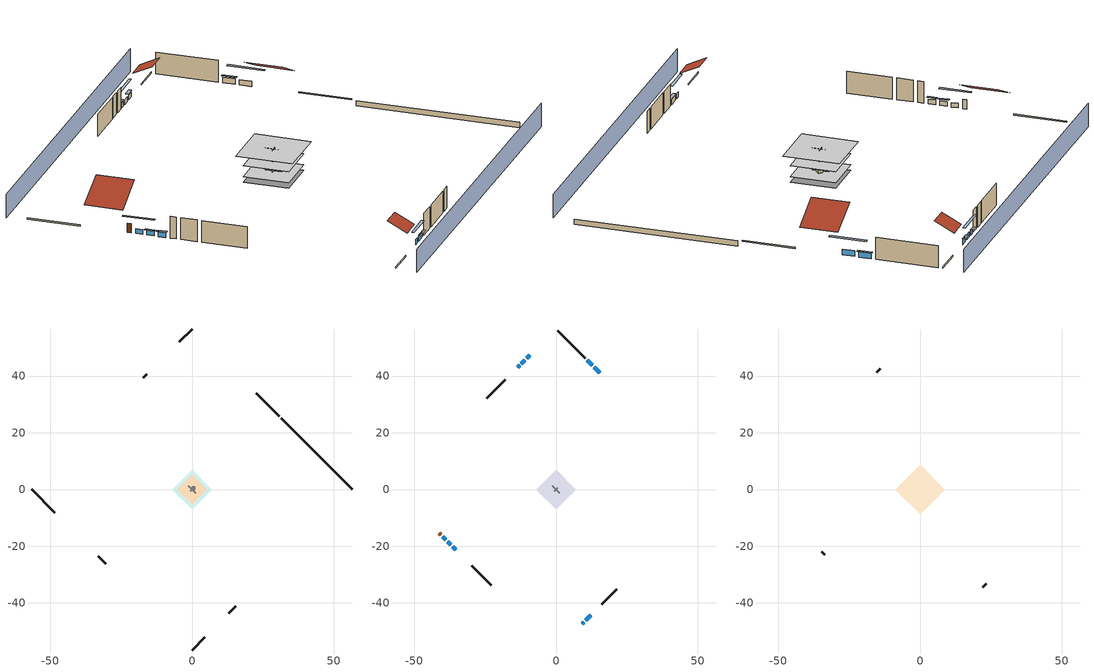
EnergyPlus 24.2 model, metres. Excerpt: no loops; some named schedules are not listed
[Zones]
crawlspace - vented
 floor foundation (Slab2 construction): -6.99,0 0,6.99 6.99,0 0,-6.99 z-0.91
 wall outside (RimJoist1 construction): 30.76,25.81 22.62,33.96 z0.3:0.61
 wall outside (RimJoist2 construction): 0,-56.57 4.53,-52.04 z0.3:0.61
 wall outside (RimJoist3 construction): -56.57,0 -48.42,-8.15 z0.3:0.61
 wall outside (RimJoist4 construction): 0,56.57 -4.53,52.04 z0.3:0.61
 wall foundation (FoundationWall1 construction): 56.57,0 31.42,25.15 z-0.91:0.3
furnace airloop ret air zone
 floor adiabatic (AdiabaticConst): 0,0 0,1 1,1 1,0 z0
 wall adiabatic (AdiabaticConst): 0,1 0,0 1,0 1,1 0,1 z0:1
 ceiling adiabatic (AdiabaticConst): 1,0 1,1 0,1 0,0 z1
garage
 floor foundation (Slab1 construction): -5.17,0 0,5.17 5.17,0 0,-5.17 z0
 wall outside (Wall1 construction): 12.87,-43.7 15.46,-41.11 z0.3:5.18
 wall outside (Wall12 construction): -15.96,40.61 -17.25,39.32 z0.3:5.18
 wall outside (Wall2 construction): -33,-23.57 -30.42,-26.15 z0.3:5.18
 wall to conditioned space (Wall5 construction Reversed): 1.29,-1.29 -1.29,1.29 z0.3:5.18
 wall to conditioned space (Wall6 construction Reversed): 0.65,0.65 -0.65,-0.65 z0.3:5.18
conditioned space
 floor to crawlspace - vented (Floor1 construction): -6.99,0 0,6.99 6.99,0 0,-6.99 z0.3
 floor to garage (Floor2 construction): -5.17,0 0,5.17 5.17,0 0,-5.17 z0.3
 floor adiabatic (AdiabaticFloorConstruction): -6.99,0 0,6.99 6.99,0 0,-6.99 z2.74
 wall outside (AdiabaticWallConstruction 1): -41.21,-15.36 -40.57,-16 z0.3:2.34
 wall outside (AdiabaticWallConstruction): 15.41,41.17 13.5,43.07 / 12.85,43.72 10.94,45.63 z0.3:1.52; -9.19,47.38 -10.36,46.21 / -36.42,-20.15 -35.29,-21.29 / -11.02,45.55 -12.19,44.38 z0.3:1.4; 9.19,-47.38 9.81,-46.76 z0.3:1.46; 10.47,-46.1 12.21,-44.36 / -38.19,-18.38 -37.07,-19.5 z0.3:1.37; -39.91,-16.66 -38.85,-17.73 z0.3:1.31; -12.85,43.72 -13.4,43.17 z0.3:1.34
 wall outside (Wall3 construction): 10.29,46.28 0.66,55.91 z0.3:5.18
 wall outside (Wall4 construction): 16.11,-40.46 21.46,-35.11 z0.3:5.18
 wall outside (Wall7 construction): -29.76,-26.81 -22.75,-33.82 z0.3:5.18
 wall outside (Wall8 construction): -17.91,38.66 -24.44,32.13 z0.3:5.18
 window (WindowConstruction): 15.4,41.17 13.5,43.07 z0.3:1.52
 window (WindowConstruction 9): -9.19,47.38 -10.36,46.21 z0.3:1.4
 window (WindowConstruction 1): 12.85,43.73 10.94,45.63 z0.3:1.52
 window (WindowConstruction 2): 9.19,-47.38 9.81,-46.76 z0.3:1.46
 window (WindowConstruction 3): 10.47,-46.1 12.21,-44.36 z0.3:1.37
 window (WindowConstruction 4): -39.91,-16.66 -38.85,-17.73 z0.3:1.31
 window (WindowConstruction 5): -38.19,-18.38 -37.07,-19.5 z0.3:1.37
 window (WindowConstruction 6): -36.42,-20.15 -35.29,-21.28 z0.3:1.4
 window (WindowConstruction 7): -11.02,45.55 -12.19,44.38 z0.3:1.4
 window (WindowConstruction 8): -12.85,43.72 -13.4,43.18 z0.3:1.34
 door (Door): -41.21,-15.36 -40.57,-16 z0.3:2.34
 ceiling adiabatic (AdiabaticFloorConstruction): 0,-6.99 6.99,0 0,6.99 -6.99,0 z2.74
attic - vented
 floor to conditioned space (Floor3 construction Reversed): -8.69,0 0,8.69 8.69,0 0,-8.69 z5.18
 wall outside (Wall10 construction): -14.05,42.52 -15.3,41.27 z0.3:5.18
 wall outside (Wall11 construction): -34.63,-21.94 -33.66,-22.91 z0.3:5.18
 wall outside (Wall9 construction): 22.12,-34.45 23.37,-33.2 z0.3:5.18
 roof outside (Roof1 construction): 16.06,40.51,5.18 10.79,35.24,8.91 16.68,29.34,8.91 21.96,34.61,5.18
 roof outside (Roof2 construction): 8.53,-48.04,5.18 5.54,-45.04,7.3 2.19,-48.39,7.3 5.18,-51.39,5.18
 roof outside (Roof3 construction): -8.53,48.04,5.18 -5.54,45.04,7.3 -2.19,48.39,7.3 -5.18,51.39,5.18
 roof outside (Roof4 construction): -41.87,-14.7,5.18 -36.6,-9.43,8.91 -42.49,-3.53,8.91 -47.77,-8.8,5.18
shading: 3.23,-59.8 59.8,-3.23 / -3.23,59.8 -59.8,3.23 z0:5.18; 11.56,45.01 17.34,39.23 17.78,39.66 11.99,45.44 z4.27; -10.58,45.99 -8.97,47.6 -9.4,48.03 -11.01,46.42 z1.71; 10.73,45.84 13.06,43.51 13.49,43.94 11.16,46.27 z1.83; 11.75,-44.82 7.25,-49.32 7.68,-49.75 12.18,-45.25 z4.21; 12.43,-44.14 10.25,-46.32 10.69,-46.75 12.86,-44.57 z1.68; -36.91,-19.66 -41.85,-14.72 -42.28,-15.15 -37.34,-20.1 z4.05; -36.86,-19.71 -38.4,-18.17 -38.84,-18.6 -37.29,-20.14 z1.68; -35.07,-21.5 -36.63,-19.94 -37.06,-20.37 -35.5,-21.93 z1.71; -14.13,42.44 -9.08,47.49 -9.51,47.92 -14.56,42.87 z4.15; -13.61,42.96 -12.63,43.94 -13.07,44.37 -14.04,43.39 z1.65
[Building]
Building 1: Terrain=Suburbs
[Site:Location]
Portland Intl Arpt_OR: Latitude {deg}=45.59; Longitude {deg}=-122.6; Time Zone {hr}=-8; Elevation {m}=33; Keep Site Location Information=Yes
[Site:GroundTemperature:Shallow]
10.2558, 8.96328, 8.85977, 9.47314, 11.9355, 14.3863, 16.5111, 17.8571, 17.9714, 16.8767, 14.8061, 12.4304
[Site:WaterMainsTemperature]
Calculation Method=Schedule; Temperature Schedule=mains temperature schedule
[Material] Roughness=Rough; Thermal Absorptance=0.9
Name | Thickness {m} | Conductivity {W/m-K} | Density {kg/m3} | Specific Heat {J/kg-K} | Solar Absorptance | Visible Absorptance
asphalt or fiberglass shingles | 0.00635 | 0.162714 | 1121.4 | 1465.45 | 0.85 | 0.85
ceiling loosefill ins | 0.0846667 | 0.0480833 | 16.02 | 1046.75 | 0.7 | 0.7
ceiling stud and cavity | 0.1397 | 0.302811 | 65.682 | 1177.47 | 0.7 | 0.7
concrete 4.0 in. | 0.1016 | 1.803125 | 2242.8 | 837.4 | 0.7 | 0.7
concrete 8.0 in. | 0.2032 | 1.803125 | 2242.8 | 837.4 | 0.7 | 0.7
door material | 0.04445 | 0.0612267 | 512.64 | 1214.23 | 0.7 | 0.7
floor covering | 0.0127 | 0.0433444 | 54.468 | 1339.84 | 0.6 | 0.6
floor rigid ins; wall rigid ins | 0.512978 | 0.029427 | 32.04 | 1214.23 | 0.7 | 0.7
floor stud and cavity | 0.1397 | 0.923637 | 92.3553 | 1139.71 | 0.7 | 0.7
floor stud and cavity 1 | 0.1397 | 1.75129 | 37.0049 | 1207.88 | 0.7 | 0.7
furniture material conditioned space 1; furniture material garage 1 | 0.1524 | 0.115458 | 640.8 | 1214.23 | 0.6 | 0.6
gypsum board | 0.0127 | 0.160291 | 801 | 837.4 | 0.6 | 0.6
osb sheathing 0.5 in. | 0.0127 | 0.115458 | 512.64 | 1214.23 | 0.6 | 0.6
osb sheathing 0.5 in. 1; osb sheathing 0.5 in. 2; osb sheathing 0.5 in. 3 | 0.0127 | 0.115458 | 512.64 | 1214.23 | 0.7 | 0.7
osb sheathing 0.75 in. | 0.01905 | 0.115458 | 512.64 | 1214.23 | 0.7 | 0.7
rim joist stud and cavity | 0.0508 | 0.178688 | 50.32683 | 1063.81 | 0.6 | 0.6
roof rigid ins | 0.00281632 | 0.029427 | 32.04 | 1214.23 | 0.7 | 0.7
soil 0.5 in. | 0.0127 | 1.3848 | 1842.3 | 418.7 | 0.7 | 0.7
wall stud and cavity | 0.1397 | 0.727959 | 139.0536 | 1170.24 | 0.6 | 0.6
wall stud and cavity 1 | 0.1397 | 0.550994 | 139.0536 | 1170.24 | 0.7 | 0.7
wall stud and cavity 2 | 0.1397 | 0.335416 | 139.0536 | 1170.24 | 0.7 | 0.7
wall stud and cavity 3 | 0.0889 | 0.380278 | 52.3479 | 1209.89 | 0.7 | 0.7
wall stud and cavity 4 | 0.0889 | 0.391764 | 83.0341 | 1211.67 | 0.7 | 0.7
wood siding | 0.0254 | 0.102417 | 544.68 | 1172.36 | 0.85 | 0.85
wood siding 1; wood siding 2 | 0.0254 | 0.102417 | 544.68 | 1172.36 | 0.7 | 0.7
[Material:NoMass]
Adiabatic: Roughness=Rough; Thermal Resistance {m2-K/W}=176.1; Thermal Absorptance=0.9; Solar Absorptance=0.7; Visible Absorptance=0.7
[WindowMaterial:SimpleGlazingSystem]
WindowMaterial: U-Factor {W/m2-K}=4.31528; Solar Heat Gain Coefficient=0.67
[Construction]
AdiabaticConst: Adiabatic
AdiabaticFloorConstruction: floor stud and cavity 1, floor rigid ins, osb sheathing 0.75 in., floor covering
AdiabaticWallConstruction: wood siding 1, wall rigid ins, wall stud and cavity 3, gypsum board
AdiabaticWallConstruction 1: wood siding 2, wall rigid ins, wall stud and cavity 3, gypsum board
Door: door material
Floor1 construction; Floor2 construction: floor stud and cavity, osb sheathing 0.75 in., floor covering
Floor3 construction Reversed: gypsum board, ceiling stud and cavity, ceiling loosefill ins
FoundationWall1 construction: concrete 8.0 in.
furniture construction conditioned space 1: furniture material conditioned space 1
furniture construction garage 1: furniture material garage 1
PartitionWallConstruction: gypsum board, wall stud and cavity 4, gypsum board
RimJoist1 construction; RimJoist2 construction; RimJoist3 construction; RimJoist4 construction: wood siding, rim joist stud and cavity
Roof1 construction; Roof2 construction; Roof3 construction; Roof4 construction: asphalt or fiberglass shingles, roof rigid ins, osb sheathing 0.5 in.
Slab1 construction: concrete 4.0 in.
Slab2 construction: soil 0.5 in.
Wall1 construction; Wall2 construction: wood siding, osb sheathing 0.5 in. 1, wall stud and cavity
Wall10 construction; Wall11 construction; Wall12 construction; Wall9 construction: wood siding, osb sheathing 0.5 in. 3, wall stud and cavity
Wall3 construction; Wall4 construction: wood siding, osb sheathing 0.5 in. 1, wall stud and cavity 1, gypsum board
Wall5 construction Reversed: gypsum board, wall stud and cavity 2, osb sheathing 0.5 in. 2
Wall6 construction Reversed: gypsum board, wall stud and cavity 2, osb sheathing 0.5 in. 3
Wall7 construction; Wall8 construction: wood siding, osb sheathing 0.5 in. 3, wall stud and cavity 1, gypsum board
WindowConstruction; WindowConstruction 1; WindowConstruction 2; WindowConstruction 3; WindowConstruction 4; WindowConstruction 5; WindowConstruction 6; WindowConstruction 7; WindowConstruction 8; WindowConstruction 9: WindowMaterial
[Zone] Multiplier=1
Name | Volume {m3} | Part of Total Floor Area
attic - vented | 138.513 | Yes
conditioned space | 606.66 | Yes
crawlspace - vented | 119.044 | Yes
furnace airloop ret air zone | 1 | No
garage | 130.484 | Yes
[Space]
Name | Zone | Volume {m3} | Space Type
attic - vented 1 | attic - vented | 138.513
conditioned space 1 | conditioned space | 606.66
crawlspace - vented 1 | crawlspace - vented | 119.044
furnace airloop ret air space | furnace airloop ret air zone |  | Plenum Space Type
garage 1 | garage | 130.484
[ZoneInfiltration:EffectiveLeakageArea] Schedule=Always On Discrete
Name | Zone or Space | Effective Air Leakage Area {cm2} | Stack Coefficient | Wind Coefficient
infil attic - vented 1 | attic - vented 1 | 5037.94 | 0.000191169 | 4.40743e-05
infil garage 1 | garage 1 | 815.51 | 0.000129147 | 4.64657e-05
[ZoneMixing] Schedule=Always On Continuous; Design Flow Rate Calculation Method=Flow/Zone; Design Flow Rate {m3/s}=0
Name | Zone or Space | Source Zone or Space
whole house fan mix | attic - vented | conditioned space
furnace airloop_0 ZoneMixDZToCond mix | conditioned space | crawlspace - vented
furnace airloop_0 ZoneMixCondToDZ mix | crawlspace - vented | conditioned space
[SurfaceProperty:IncidentSolarMultiplier] Incident Solar Multiplier=1; Incident Solar Multiplier Schedule=trans schedule winter=0.85 summer=0.7
Window1; Window10; Window2; Window3; Window4; Window5; Window6; Window7; Window8; Window9
[InternalMass]
Name | Construction | Zone or ZoneList | Space or SpaceList | Surface Area {m2}
furniture mass conditioned space 1 | furniture construction conditioned space 1 | conditioned space | conditioned space 1 | 99.51774
partition wall mass | PartitionWallConstruction | conditioned space | conditioned space 1 | 248.794
furniture mass garage 1 | furniture construction garage 1 | garage | garage 1 | 5.35122
[Lights] Design Level Calculation Method=LightingLevel; Return Air Fraction=0; Fraction Radiant=0.6; Fraction Visible=0.2; Fraction Replaceable=1
Name | Zone or ZoneList or Space or SpaceList | Schedule | Lighting Level {W}
interior lighting | conditioned space 1 | lighting_interior | 331.639
garage lighting | garage 1 | lighting_garage | 8.11719
[People]
occupants: Zone or ZoneList or Space or SpaceList=conditioned space 1; Number of People Schedule=occupants; Number of People Calculation Method=People; Number of People=11; Fraction Radiant=0.314171; Sensible Heat Fraction=0.56303; Activity Level Schedule=occupants activity schedule; Carbon Dioxide Generation Rate {m3/s-W}=0; Enable ASHRAE 55 Comfort Warnings=No; Mean Radiant Temperature Calculation Type=EnclosureAveraged
[ElectricEquipment] Design Level Calculation Method=EquipmentLevel
Name | Zone or ZoneList or Space or SpaceList | Schedule | Design Level {W} | Fraction Latent | Fraction Radiant | Fraction Lost
ceiling fan | conditioned space 1 | ceiling_fan | 17.9411 | 0 | 0.558 | 0
clothes dryer | conditioned space 1 | clothes_dryer | 183.372 | 0.015 | 0.081 | 0.85
clothes washer | conditioned space 1 | clothes_washer | 236.867 | 0.03 | 0.162 | 0.7
cooking range | conditioned space 1 | cooking_range | 908.005 | 0.08 | 0.432 | 0.2
dishwasher | conditioned space 1 | dishwasher | 255.178 | 0.3 | 0.18 | 0.4
fridge | conditioned space 1 | fridge schedule | 41.5354 | 0 | 0.6 | 0
mech vent bath fan 0 | conditioned space 1 | mech vent bath fan 0 schedule | 30 | 0 | 0 | 1
mech vent house fan | conditioned space 1 | mech vent house fan schedule | 0 | 0 | 0 | 1
mech vent house fan cfis | conditioned space 1 | mech vent house fan cfis schedule | 0 | 0 | 0 | 0
mech vent range fan 0 | conditioned space 1 | mech vent range fan 0 schedule | 30 | 0 | 0 | 1
misc plug loads | conditioned space 1 | plug_loads_other | 380.125 | 0.021 | 0.558 | 0.049
misc tv | conditioned space 1 | plug_loads_tv | 470.431 | 0 | 0.6 | 0
whole house fan | conditioned space 1 | Always On Discrete | 0 | 0 | 0 | 1
freezer | garage 1 | freezer schedule | 194.914 | 0 | 0.6 | 0
fridge 1 | garage 1 | fridge schedule 1 | 80.4475 | 0 | 0.6 | 0
[OtherEquipment] Design Level Calculation Method=EquipmentLevel
Name | Fuel Type | Zone or ZoneList or Space or SpaceList | Schedule | Design Level {W} | Fraction Latent | Fraction Radiant | Fraction Lost
clothes dryer 1 | NaturalGas | conditioned space 1 | clothes_dryer | 2436.12 | 0.015 | 0.081 | 0.85
cooking range 1 | Electricity | conditioned space 1 | cooking_range | 0 | 0.08 | 0.432 | 0.2
furnace airloop_0 SupCondToLv; furnace airloop_0 SupSensLkToCond; mech vent house fan sensible load; water heater sens | None | conditioned space 1 | Always On Discrete | 0 | 0 | 0 | 0
furnace airloop_0 SupLatLkToCond; mech vent house fan latent load; water heater lat | None | conditioned space 1 | Always On Discrete | 0 | 1 | 0 | 0
general water use latent | None | conditioned space 1 | general water use schedule | 210.334 | 1 | 0 | 0
general water use sensible | None | conditioned space 1 | general water use schedule | -207.293 | 0 | 0.6 | 0
water heater energy adjustment1 | Electricity | conditioned space 1 | Always On Discrete | 0.01 | 0 | 0 | 1
furnace airloop_0 RetCondToDZ; furnace airloop_0 SupCondToDZ; furnace airloop_0 SupSensLkToDZ | None | crawlspace - vented 1 | Always On Discrete | 0 | 0 | 0 | 0
furnace airloop_0 SupLatLkToDZ | None | crawlspace - vented 1 | Always On Discrete | 0 | 1 | 0 | 0
furnace airloop_0 RetCondToRP; furnace airloop_0 RetSensLkToRP | None | furnace airloop ret air space | Always On Discrete | 0 | 0 | 0 | 0
furnace airloop_0 RetLatLkToRP | None | furnace airloop ret air space | Always On Discrete | 0 | 1 | 0 | 0
[ZoneInfiltration:DesignFlowRate] Schedule=Always On Discrete
Name | Zone or ZoneList or Space or SpaceList | Design Flow Rate Calculation Method | Design Flow Rate {m3/s} | Air Changes per Hour {1/hr} | Constant Term Coefficient | Temperature Term Coefficient | Velocity Term Coefficient | Velocity Squared Term Coefficient
infil flow; natural vent flow; whole house fan flow | conditioned space 1 | Flow/Zone | 0
crawlspace_vented 1 duct leakage imbalance infil flow | crawlspace - vented 1 | Flow/Zone | 0
infil crawlspace - vented 1 | crawlspace - vented 1 | AirChanges/Hour |  | 2.6013 | 1 | 0 | 0 | 0
[SurfaceProperty:ExposedFoundationPerimeter] Exposed Perimeter Calculation Method=TotalExposedPerimeter
Name | Total Exposed Perimeter {m}
Slab2 | 35.57016
Slab1 | 18.288
[SpaceList]
Plenum Space Type: furnace airloop ret air space
[AvailabilityManager:Scheduled]
furnace airloop Availability Manager: Schedule=Always On Discrete
[AirLoopHVAC:ReturnPlenum]
Air Loop HVAC Return Plenum 1: Zone=furnace airloop ret air zone
[WaterUse:Equipment]
dishwasher: Peak Flow Rate {m3/s}=3.091e-06; Flow Rate Fraction Schedule=hot_water_dishwasher
[Foundation:Kiva] Wall Depth Below Slab {m}=0.2032
Name | Initial Indoor Air Temperature {C} | Wall Height Above Grade {m}
Foundation Kiva 1 | 13.4258 | 0.1016
Foundation Kiva 2 | 8.52769 | 0.3048
[Foundation:Kiva:Settings]
Soil Conductivity {W/m-K}=1.3848; Soil Density {kg/m3}=1842.3; Soil Specific Heat {J/kg-K}=418.7; Ground Solar Absorptivity=0.9; Ground Thermal Absorptivity=0.9; Ground Surface Roughness {m}=0.03; Far-Field Width {m}=40; Deep-Ground Boundary Condition=ZeroFlux; Deep-Ground Depth {m}=40; Minimum Cell Dimension {m}=0.2; Maximum Cell Growth Coefficient=3; Simulation Timestep=Timestep
[Exterior:Lights]
exterior lighting: Schedule=exterior lighting schedule; Design Level {W}=8.97151
[EnergyManagementSystem:GlobalVariable]
furnace_airloop_0_DuctImbalLkExhFanEquivCond
furnace_airloop_0_DuctImbalLkExhFanEquivDZ
furnace_airloop_0_DuctImbalLkSupFanEquivCond
furnace_airloop_0_DuctImbalLkSupFanEquivDZ
furnace_airloop_0_DZ_T
furnace_airloop_0_DZ_W
furnace_airloop_0_RetCondToDZ
furnace_airloop_0_RetCondToRP
furnace_airloop_0_RetLatLkToRP
furnace_airloop_0_RetSensLkToRP
furnace_airloop_0_SupCondToDZ
furnace_airloop_0_SupCondToLv
furnace_airloop_0_SupLatLkToCond
furnace_airloop_0_SupLatLkToDZ
furnace_airloop_0_SupSensLkToCond
furnace_airloop_0_SupSensLkToDZ
furnace_airloop_0_ZoneMixCondToDZ
furnace_airloop_0_ZoneMixDZToCond
furnace_airloop_AH_MFR
furnace_airloop_AH_Tout
furnace_airloop_AH_VFR
furnace_airloop_AH_Wout
furnace_airloop_Fan_RTF
furnace_airloop_RA_T
furnace_airloop_Ra_W
infil_program_Qfan
infil_program_Qinf
natural_vent_program_Qnv
natural_vent_program_Qwhf
[EnergyManagementSystem:Sensor]
Name | Output:Variable or Output:Meter Index Key | Output:Variable or Output:Meter
airflow_gain | infil flow | Infiltration Sensible Heat Gain Energy
airflow_gain_1 | natural vent flow | Infiltration Sensible Heat Gain Energy
airflow_gain_2 | whole house fan flow | Infiltration Sensible Heat Gain Energy
airflow_loss | infil flow | Infiltration Sensible Heat Loss Energy
airflow_loss_1 | natural vent flow | Infiltration Sensible Heat Loss Energy
airflow_loss_2 | whole house fan flow | Infiltration Sensible Heat Loss Energy
clg_load_cond |  | Cooling:EnergyTransfer:Zone:CONDITIONED SPACE
clg_load_duct |  | Cooling:EnergyTransfer:Zone:FURNACE AIRLOOP RET AIR ZONE
clg_sp_s; clg_sp_s_1 | cooling setpoint | Schedule Value
clothes_dryer_exhaust_0_sch_s | clothes_dryer | Schedule Value
cool_season | cooling season schedule | Schedule Value
ducts_conv | furnace airloop_0 RetCondToRP | Other Equipment Convective Heating Energy
ducts_conv_1 | furnace airloop_0 RetLatLkToRP | Other Equipment Convective Heating Energy
ducts_conv_2 | furnace airloop_0 RetSensLkToRP | Other Equipment Convective Heating Energy
ducts_conv_3 | furnace airloop_0 SupCondToLv | Other Equipment Convective Heating Energy
ducts_conv_4 | furnace airloop_0 SupLatLkToCond | Other Equipment Convective Heating Energy
ducts_conv_5 | furnace airloop_0 SupSensLkToCond | Other Equipment Convective Heating Energy
ducts_rad | furnace airloop_0 RetCondToRP | Other Equipment Radiant Heating Energy
ducts_rad_1 | furnace airloop_0 RetLatLkToRP | Other Equipment Radiant Heating Energy
ducts_rad_2 | furnace airloop_0 RetSensLkToRP | Other Equipment Radiant Heating Energy
ducts_rad_3 | furnace airloop_0 SupCondToLv | Other Equipment Radiant Heating Energy
ducts_rad_4 | furnace airloop_0 SupLatLkToCond | Other Equipment Radiant Heating Energy
ducts_rad_5 | furnace airloop_0 SupSensLkToCond | Other Equipment Radiant Heating Energy
fridge_tin_s_1 | garage | Zone Mean Air Temperature
furnace_airloop_0_DZ_T_s | crawlspace - vented | Zone Air Temperature
furnace_airloop_0_DZ_W_s | crawlspace - vented | Zone Mean Air Humidity Ratio
furnace_airloop_AH_MFR_s | Node 7 | System Node Mass Flow Rate
furnace_airloop_AH_Tout_s | Node 7 | System Node Temperature
furnace_airloop_AH_VFR_s | Node 7 | System Node Current Density Volume Flow Rate
furnace_airloop_AH_Wout_s | Node 7 | System Node Humidity Ratio
furnace_airloop_RA_T_s | Node 10 | System Node Temperature
furnace_airloop_Ra_W_s | Node 10 | System Node Humidity Ratio
htg_load_cond |  | Heating:EnergyTransfer:Zone:CONDITIONED SPACE
htg_load_duct |  | Heating:EnergyTransfer:Zone:FURNACE AIRLOOP RET AIR ZONE
htg_sp_s; htg_sp_s_1 | heating setpoint | Schedule Value
ig_ee_conv | ceiling fan | Electric Equipment Convective Heating Energy
ig_ee_conv_1 | clothes dryer | Electric Equipment Convective Heating Energy
ig_ee_conv_3 | cooking range | Electric Equipment Convective Heating Energy
ig_ee_conv_4 | dishwasher | Electric Equipment Convective Heating Energy
ig_ee_conv_5 | fridge | Electric Equipment Convective Heating Energy
ig_ee_conv_6 | misc plug loads | Electric Equipment Convective Heating Energy
ig_ee_conv_7 | misc tv | Electric Equipment Convective Heating Energy
ig_ee_conv_8 | whole house fan | Electric Equipment Convective Heating Energy
ig_ee_rad | ceiling fan | Electric Equipment Radiant Heating Energy
ig_ee_rad_1 | clothes dryer | Electric Equipment Radiant Heating Energy
ig_ee_rad_3 | cooking range | Electric Equipment Radiant Heating Energy
ig_ee_rad_4 | dishwasher | Electric Equipment Radiant Heating Energy
ig_ee_rad_5 | fridge | Electric Equipment Radiant Heating Energy
ig_ee_rad_6 | misc plug loads | Electric Equipment Radiant Heating Energy
ig_ee_rad_7 | misc tv | Electric Equipment Radiant Heating Energy
ig_ee_rad_8 | whole house fan | Electric Equipment Radiant Heating Energy
ig_lgt_conv | interior lighting | Lights Convective Heating Energy
ig_lgt_rad | interior lighting | Lights Radiant Heating Energy
ig_lgt_vis | interior lighting | Lights Visible Radiation Heating Energy
ig_oe_conv | clothes dryer 1 | Other Equipment Convective Heating Energy
ig_oe_conv_1 | cooking range 1 | Other Equipment Convective Heating Energy
ig_oe_conv_2 | general water use latent | Other Equipment Convective Heating Energy
ig_oe_conv_3 | general water use sensible | Other Equipment Convective Heating Energy
ig_oe_conv_4 | water heater energy adjustment1 | Other Equipment Convective Heating Energy
ig_oe_conv_5 | water heater lat | Other Equipment Convective Heating Energy
ig_oe_conv_6 | water heater sens | Other Equipment Convective Heating Energy
ig_oe_rad | clothes dryer 1 | Other Equipment Radiant Heating Energy
ig_oe_rad_1 | cooking range 1 | Other Equipment Radiant Heating Energy
ig_oe_rad_2 | general water use latent | Other Equipment Radiant Heating Energy
ig_oe_rad_3 | general water use sensible | Other Equipment Radiant Heating Energy
ig_oe_rad_4 | water heater energy adjustment1 | Other Equipment Radiant Heating Energy
ig_oe_rad_5 | water heater lat | Other Equipment Radiant Heating Energy
ig_oe_rad_6 | water heater sens | Other Equipment Radiant Heating Energy
ig_ppl_conv | occupants | People Convective Heating Energy
ig_ppl_rad | occupants | People Radiant Heating Energy
im_conv | furniture mass conditioned space 1 | Surface Inside Face Convection Heat Gain Energy
im_conv_1 | partition wall mass | Surface Inside Face Convection Heat Gain Energy
im_ig | furniture mass conditioned space 1 | Surface Inside Face Internal Gains Radiation Heat Gain Energy
im_ig_1 | partition wall mass | Surface Inside Face Internal Gains Radiation Heat Gain Energy
im_lgt | furniture mass conditioned space 1 | Surface Inside Face Lights Radiation Heat Gain Energy
im_lgt_1 | partition wall mass | Surface Inside Face Lights Radiation Heat Gain Energy
im_sol | furniture mass conditioned space 1 | Surface Inside Face Solar Radiation Heat Gain Energy
im_sol_1 | partition wall mass | Surface Inside Face Solar Radiation Heat Gain Energy
im_surf | furniture mass conditioned space 1 | Surface Inside Face Net Surface Thermal Radiation Heat Gain Energy
im_surf_1 | partition wall mass | Surface Inside Face Net Surface Thermal Radiation Heat Gain Energy
mech_vent_bath_fan_0_sch_s | mech vent bath fan 0 schedule | Schedule Value
